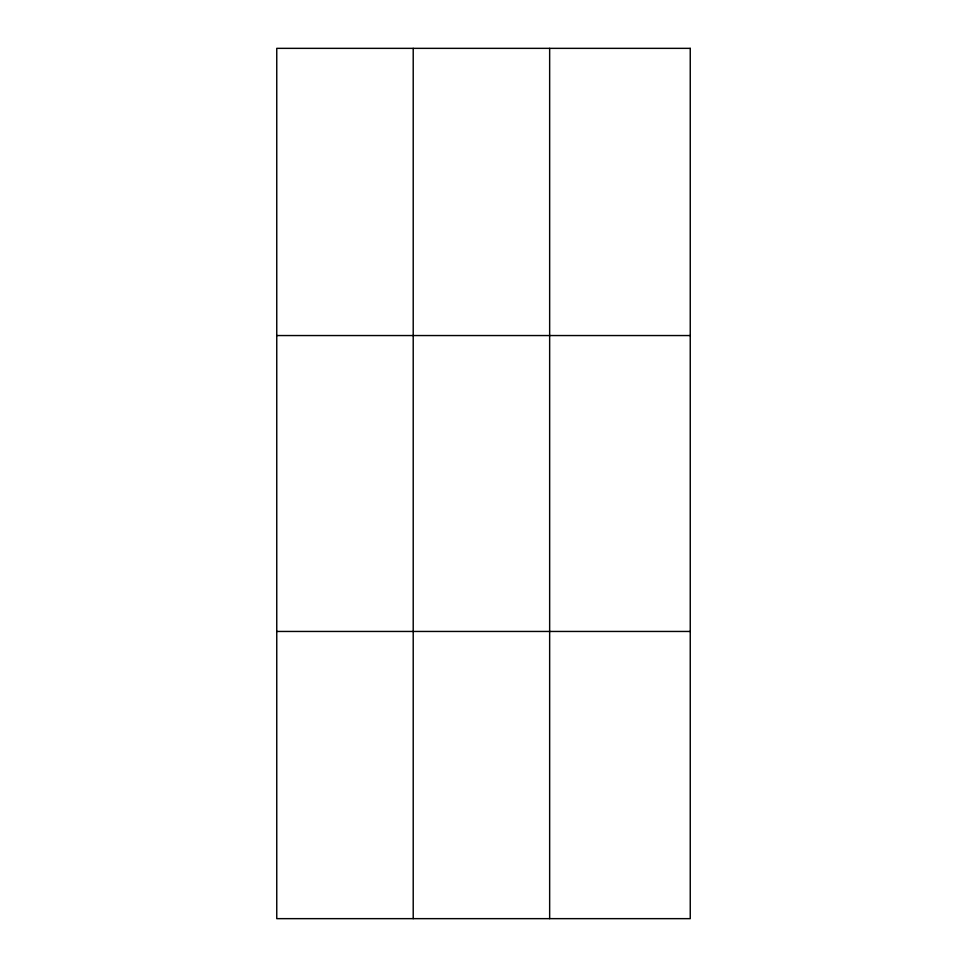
<?xml version="1.0" encoding="UTF-8"?>
<svg xmlns="http://www.w3.org/2000/svg" width="967" height="967" viewBox="0 0 967 967"><rect width="100%" height="100%" fill="white"/><g stroke="black" fill="none" stroke-linecap="round" stroke-linejoin="round"><path stroke-width="1.45" d="M413.211 48.35L413.211 918.65M549.655 48.35L549.655 918.65M276.755 335.549L690.245 335.549M276.755 631.451L690.245 631.451M690.245 48.35L690.245 918.65L276.755 918.65L276.755 48.35L690.245 48.35"/></g></svg>
